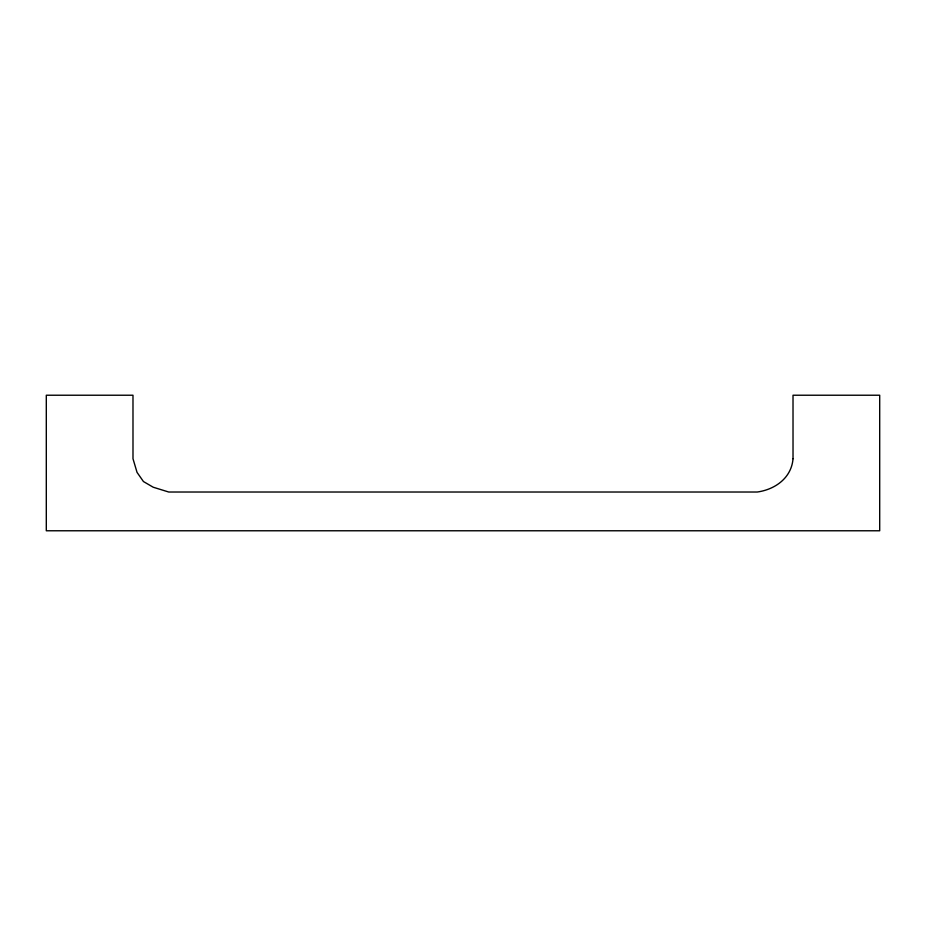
<?xml version="1.0" encoding="UTF-8"?>
<svg xmlns="http://www.w3.org/2000/svg" width="926" height="926" viewBox="0 0 926 926"><rect width="100%" height="100%" fill="white"/><g stroke="black" fill="none" stroke-linecap="round" stroke-linejoin="round"><path stroke-width="1.39" d="M793.026 458.706C791.522 477.874 775.155 489.507 757.271 492.019L168.729 492.019L153.218 487.226L143.449 481.543L137.036 472.376L132.997 458.752L132.985 395.228L46.3 395.228L46.3 530.772L879.7 530.772L879.7 395.228L793.015 395.228L793.026 458.706"/></g></svg>
